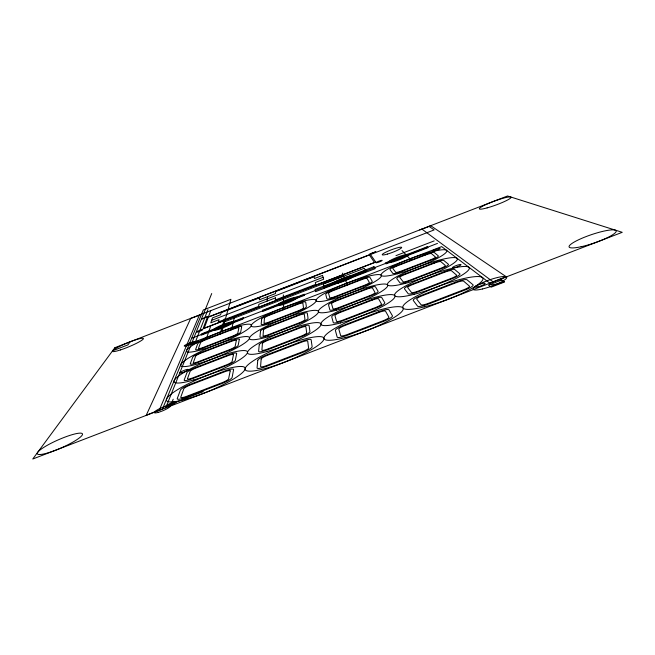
<?xml version="1.0" encoding="UTF-8"?>
<svg xmlns="http://www.w3.org/2000/svg" width="655" height="655" viewBox="0 0 655 655"><rect width="100%" height="100%" fill="white"/><g stroke="black" fill="none" stroke-linecap="round" stroke-linejoin="round"><path stroke-width="0.98" d="M267.142 301.079L267.461 296.666M231.436 329.85L234.588 316.488M221.939 331.373L230.92 299.294L203.304 309.962L162.424 409.146A31.751 5.977 -23.2 0 0 146.171 415.393L190.711 318.387A20.125 2.473 -22 0 0 201.56 314.195M219.998 334.263L224.387 318.862M206.014 339.658L233.982 328.867A5.51 0.811 -22 0 1 238.878 327.852L237.806 333.207A5.649 0.852 -22 0 1 232.328 336.236L203.361 347.412A5.666 0.852 -22.2 0 1 198.49 348.362L200.569 342.63A5.518 0.811 -22.2 0 1 206.014 339.658L210.82 325.666M210.738 310.65L204.221 328.237L374.513 262.499L369.363 254.951M170.554 406.018L173.19 399.214M195.075 342.802L207.938 309.651M165.674 407.893L211.721 293.522M159.173 410.398L199.39 315.039M375.7 262.082L203.058 328.736L207.209 317.577L208.405 316.946L369.69 254.672L370.484 254.508L375.708 262.041M130.034 341.828L127.938 344.882L112.586 350.81M208.331 317.143L434.167 229.921L428.959 226.343M211.655 320.336L323.095 277.311M224.624 321.777L342.401 276.32M395.964 255.647L434.167 240.901M323.906 286.628L365.613 270.531L366.186 271.522L324.2 287.717M191.637 338.267L437.466 243.406M189.287 343.973L441.675 246.607L489.915 283.206A31.915 6.083 -19.6 0 1 506.413 276.86L430.662 225.688A20.239 2.497 -20.5 0 1 419.699 229.93M188.869 344.98L193.913 343.04M163.283 407.05L203.328 391.649M502.082 280.242L500.092 280.643M421.885 229.078L493.215 281.937M401.998 250.554L411.487 260.403M365.326 270.04L364.295 268.272L323.226 284.123L324.348 288.274M342.475 273.151L347.477 285.097M283.353 294.914L283.648 309.717M504.104 281.666A12.551 2.35 -19.6 0 1 490.136 284.475M375.733 251.782L369.985 253.96L375.733 251.782M275.436 297.878L275.387 299.957L315.751 284.368L315.325 282.477L323.644 279.267L322.555 275.395L314.449 278.522L314.056 276.77L275.599 291.614L275.55 293.546L259.372 299.793L259.609 297.796L221.251 312.607L220.579 314.777L212.507 317.888L210.779 322.841L219.057 319.648L218.336 321.973L258.594 306.434L258.848 304.288L275.436 297.878M261.173 358.997L260.575 366.513A6.886 1.269 -22 0 0 266.896 365.457L302.332 351.833A6.878 1.277 -21.6 0 0 308.611 348.042L307.719 341.083A6.665 1.195 -21.6 0 0 301.39 342.246L267.445 355.305A6.665 1.195 -21.9 0 0 261.173 358.997M262.418 343.531L261.894 350.073A6.411 1.105 -21.9 0 0 267.789 349L300.809 336.293A6.411 1.105 -21.5 0 0 306.671 332.838L305.893 326.779A6.222 1.048 -21.5 0 0 299.99 327.942L268.272 340.158A6.222 1.04 -21.8 0 0 262.418 343.531M263.498 329.973L263.04 335.72A6.001 0.966 -21.8 0 0 268.566 334.639L299.474 322.735A6.001 0.974 -21.5 0 0 304.976 319.566L304.297 314.244A5.838 0.917 -21.5 0 0 298.762 315.399L268.992 326.87A5.838 0.917 -21.7 0 0 263.498 329.973M264.456 317.986L264.055 323.079A5.641 0.86 -21.7 0 0 269.254 322.006L298.312 310.798A5.641 0.86 -21.5 0 0 303.486 307.875L302.88 303.167A5.502 0.819 -21.5 0 0 297.673 304.305L269.623 315.12A5.502 0.811 -21.7 0 0 264.456 317.986M262.712 310.241L262.598 311.493L304.469 295.331L304.305 294.193L262.712 310.241M257.767 360.307L257.055 367.873A10.668 1.973 -22 0 0 266.855 366.243L302.397 352.57A10.66 1.981 -21.6 0 0 312.132 346.683L311.141 339.773A10.324 1.859 -21.6 0 0 301.325 341.574L267.486 354.601A10.333 1.85 -21.9 0 0 257.767 360.307M259.233 344.751L258.61 351.342A9.94 1.711 -21.9 0 0 267.756 349.68L300.866 336.932A9.94 1.719 -21.5 0 0 309.954 331.569L309.086 325.551A9.645 1.621 -21.5 0 0 299.933 327.353L268.304 339.536A9.653 1.613 -21.8 0 0 259.233 344.751M260.51 331.119L259.969 336.907A9.309 1.506 -21.8 0 0 268.534 335.237L299.531 323.292A9.301 1.506 -21.5 0 0 308.055 318.379L307.293 313.09A9.047 1.425 -21.5 0 0 298.705 314.883L269.017 326.321A9.055 1.425 -21.7 0 0 260.51 331.119M261.648 319.075L261.165 324.2A8.752 1.326 -21.7 0 0 269.221 322.53L298.352 311.297A8.744 1.335 -21.5 0 0 306.376 306.761L305.697 302.078A8.523 1.269 -21.5 0 0 297.624 303.846L269.655 314.637A8.523 1.261 -21.7 0 0 261.648 319.075M207.627 316.652L201.945 318.944L207.627 316.652M243.161 317.781L242.915 319.083L201.159 335.196L201.683 333.788L243.161 317.781M233.606 369.608L232.124 377.46A10.693 1.965 -22.4 0 1 221.693 383.609L186.274 397.233A10.726 1.949 -22.7 0 1 177.235 398.576L180.42 390.077A10.382 1.834 -22.6 0 1 190.769 384.125L224.493 371.139A10.357 1.842 -22.3 0 1 233.606 369.608M236.66 353.446L235.366 360.291A9.956 1.703 -22.2 0 1 225.672 365.875L192.668 378.582A9.981 1.695 -22.5 0 1 184.186 379.99L186.962 372.589A9.694 1.605 -22.4 0 1 196.59 367.16L228.112 355.018A9.669 1.613 -22.2 0 1 236.66 353.446M239.329 339.282L238.199 345.3A9.317 1.498 -22.1 0 1 229.152 350.409L198.252 362.313A9.342 1.49 -22.4 0 1 190.261 363.771L192.693 357.262A9.08 1.408 -22.3 0 1 201.691 352.275L231.289 340.87A9.064 1.416 -22 0 1 239.329 339.282M241.695 326.771L240.688 332.093A8.761 1.326 -22 0 1 232.206 336.801L203.156 348.002A8.777 1.318 -22.2 0 1 195.608 349.475L197.761 343.711A8.548 1.253 -22.2 0 1 206.202 339.11L234.097 328.351A8.531 1.261 -22 0 1 241.695 326.771M230.2 370.918L228.611 378.811A6.894 1.269 -22.4 0 1 221.881 382.774L186.577 396.357A6.918 1.261 -22.7 0 1 180.739 397.225L183.818 388.767A6.697 1.179 -22.6 0 1 190.499 384.919L224.321 371.901A6.681 1.187 -22.3 0 1 230.2 370.918M233.475 354.674L232.091 361.552A6.427 1.097 -22.2 0 1 225.836 365.154L192.93 377.82A6.444 1.097 -22.5 0 1 187.461 378.737L190.13 371.369A6.255 1.032 -22.4 0 1 196.344 367.864L227.965 355.681A6.239 1.04 -22.2 0 1 233.475 354.674M236.349 340.436L235.129 346.479A6.01 0.966 -22.1 0 1 229.291 349.77L198.481 361.65A6.026 0.958 -22.4 0 1 193.323 362.583L195.673 356.115A5.862 0.909 -22.3 0 1 201.478 352.898L231.158 341.452A5.846 0.917 -22 0 1 236.349 340.436M114.895 347.682L32.75 459.016L622.25 232.32L507.543 195.984L114.895 347.682M373.989 266.7L315.112 289.42L315.587 291.655L375.258 268.624L373.989 266.7M427.085 246.812L385.263 262.95L385.975 263.883L428.075 247.639L427.085 246.812M361.331 279.276L333.28 290.091A8.531 1.269 -21.2 0 0 325.707 294.365L326.91 298.844A8.752 1.335 -21.2 0 0 335.491 296.977L364.704 285.711A8.769 1.335 -20.9 0 0 372.253 281.355L369.887 277.319A8.54 1.269 -20.9 0 0 361.331 279.276M425.218 254.631L397.086 265.48A8.564 1.269 -20.7 0 0 389.954 269.582L392.853 273.422A8.793 1.335 -20.6 0 0 401.949 271.35L431.252 260.06A8.818 1.335 -20.4 0 0 438.326 255.884L434.265 252.494A8.589 1.269 -20.4 0 0 425.218 254.631M361.544 279.669L333.42 290.517A5.502 0.819 -21.2 0 0 328.532 293.276L329.809 297.73A5.649 0.86 -21.2 0 0 335.344 296.519L364.483 285.285A5.658 0.86 -20.9 0 0 369.354 282.477L367.062 278.408A5.51 0.819 -20.9 0 0 361.544 279.669M425.594 254.959L397.389 265.84A5.527 0.819 -20.7 0 0 392.787 268.493L395.759 272.3A5.674 0.86 -20.6 0 0 401.621 270.965L430.851 259.691A5.69 0.86 -20.4 0 0 435.419 257.006L431.424 253.583A5.543 0.819 -20.4 0 0 425.594 254.959M366.325 288.814L336.547 300.293A9.055 1.433 -21.2 0 0 328.532 304.902L329.891 309.962A9.309 1.506 -21.2 0 0 339.044 308.071L370.14 296.085A9.326 1.515 -20.9 0 0 378.123 291.377L375.454 286.816A9.072 1.433 -20.9 0 0 366.325 288.814M434.15 262.671L404.282 274.183A9.096 1.433 -20.6 0 0 396.766 278.604L400.033 282.935A9.35 1.506 -20.6 0 0 409.768 280.815L440.962 268.796A9.383 1.506 -20.3 0 0 448.421 264.293L443.828 260.461A9.129 1.425 -20.3 0 0 434.15 262.671M366.563 289.256L336.703 300.768A5.846 0.925 -21.2 0 0 331.536 303.748L332.977 308.775A6.01 0.974 -21.2 0 0 338.881 307.547L369.887 295.601A6.018 0.974 -20.9 0 0 375.037 292.564L372.449 287.971A5.854 0.925 -20.9 0 0 366.563 289.256M434.568 263.048L404.618 274.592A5.87 0.925 -20.6 0 0 399.771 277.442L403.128 281.74A6.034 0.974 -20.6 0 0 409.408 280.373L440.512 268.394A6.051 0.974 -20.3 0 0 445.318 265.488L440.815 261.623A5.887 0.917 -20.3 0 0 434.568 263.048M371.974 299.605L340.248 311.821A9.653 1.621 -21.2 0 0 331.733 316.832L333.28 322.587A9.94 1.719 -21.2 0 0 343.089 320.672L376.314 307.883A9.956 1.719 -20.9 0 0 384.796 302.757L381.75 297.566A9.669 1.621 -20.9 0 0 371.974 299.605M444.254 271.76L412.421 284.024A9.702 1.621 -20.5 0 0 404.471 288.814L408.196 293.743A9.989 1.719 -20.5 0 0 418.676 291.573L452.007 278.743A10.03 1.719 -20.2 0 0 459.884 273.847L454.652 269.483A9.735 1.621 -20.2 0 0 444.254 271.76M372.245 300.113L340.42 312.369A6.231 1.048 -21.2 0 0 334.926 315.595L336.572 321.327A6.411 1.114 -21.2 0 0 342.901 320.082L376.027 307.334A6.427 1.114 -20.9 0 0 381.497 304.026L378.549 298.795A6.239 1.048 -20.9 0 0 372.245 300.113M444.729 272.185L412.806 284.483A6.255 1.048 -20.5 0 0 407.68 287.578L411.496 292.474A6.444 1.114 -20.5 0 0 418.258 291.074L451.492 278.277A6.468 1.105 -20.2 0 0 456.576 275.116L451.442 270.72A6.28 1.048 -20.2 0 0 444.729 272.185M378.418 311.903L344.464 324.97A10.333 1.859 -21.2 0 0 335.385 330.439L337.161 337.055A10.668 1.981 -21.2 0 0 347.723 335.139L383.396 321.417A10.685 1.981 -20.8 0 0 392.435 315.792L388.939 309.831A10.357 1.859 -20.8 0 0 378.418 311.903M455.774 282.133L421.705 295.241A10.39 1.859 -20.4 0 0 413.272 300.465L417.546 306.139A10.726 1.981 -20.4 0 0 428.886 303.92L464.682 290.149A10.767 1.981 -20 0 0 473.025 284.794L467.015 279.791A10.431 1.859 -20.1 0 0 455.774 282.133M378.721 312.484L344.661 325.592A6.665 1.204 -21.2 0 0 338.807 329.121L340.69 335.696A6.886 1.277 -21.2 0 0 347.502 334.459L383.06 320.778A6.894 1.277 -20.8 0 0 388.898 317.159L385.508 311.15A6.681 1.204 -20.8 0 0 378.721 312.484M456.322 282.616L422.139 295.773A6.706 1.204 -20.4 0 0 416.703 299.147L421.091 304.772A6.918 1.277 -20.4 0 0 428.403 303.339L464.092 289.616A6.951 1.277 -20 0 0 469.471 286.161L463.568 281.11A6.73 1.195 -20.1 0 0 456.322 282.616M501.746 280.004L488.491 285.105L491.144 287.16L504.571 281.994L501.746 280.004M193.168 344.121A4.094 0.589 -22.2 0 0 198.874 341.288A4.094 0.589 -22.2 0 0 193.184 343.007A4.094 0.589 -22.2 0 0 193.168 344.121M387.408 254.075A10.382 1.392 -20.7 0 0 401.662 247.418A10.382 1.392 -20.7 0 0 386.761 251.741A10.382 1.392 -20.7 0 0 387.408 254.075M393.712 261.697A10.988 1.556 -20.7 0 0 408.745 254.607A10.988 1.556 -20.7 0 0 392.91 259.118A10.988 1.556 -20.7 0 0 393.712 261.697M338.586 282.968A10.947 1.556 -21.1 0 0 353.97 275.747A10.947 1.556 -21.1 0 0 338.668 280.053A10.947 1.556 -21.1 0 0 338.586 282.968M282.24 304.772A10.938 1.556 -21.5 0 0 297.386 297.46A10.938 1.556 -21.5 0 0 281.961 301.988A10.938 1.556 -21.5 0 0 282.24 304.772M218.614 329.375A10.955 1.547 -22 0 0 233.614 321.949A10.955 1.547 -22 0 0 218.099 326.698A10.955 1.547 -22 0 0 218.614 329.375M187.469 398.813A42.51 7.655 -22.5 0 0 245.134 368.167A42.51 7.655 -22.5 0 0 184.759 385.59A42.51 7.655 -22.5 0 0 187.469 398.813M266.217 368.274A42.338 7.721 -21.8 0 0 323.938 338.438A42.338 7.721 -21.8 0 0 263.49 354.961A42.338 7.721 -21.8 0 0 266.217 368.274M193.724 379.933A39.627 6.673 -22.3 0 0 247.451 351.907A39.627 6.673 -22.3 0 0 191.064 368.536A39.627 6.673 -22.3 0 0 193.724 379.933M345.136 337.62A42.387 7.754 -21 0 0 403.226 308.521A42.387 7.754 -21 0 0 342.393 324.299A42.387 7.754 -21 0 0 345.136 337.62M267.043 351.481A39.496 6.73 -21.7 0 0 320.999 324.094A39.496 6.73 -21.7 0 0 264.669 339.896A39.496 6.73 -21.7 0 0 267.043 351.481M424.211 306.876A42.673 7.745 -20.2 0 0 482.997 278.432A42.673 7.745 -20.2 0 0 421.492 293.587A42.673 7.745 -20.2 0 0 424.211 306.876M340.526 322.94A39.554 6.747 -21 0 0 394.957 296.134A39.554 6.747 -21 0 0 338.447 311.223A39.554 6.747 -21 0 0 340.526 322.94M414.148 294.308A39.783 6.747 -20.3 0 0 469.316 268.018A39.783 6.747 -20.3 0 0 412.396 282.51A39.783 6.747 -20.3 0 0 414.148 294.308M199.185 363.484A37.114 5.87 -22.2 0 0 249.481 337.669A37.114 5.87 -22.2 0 0 196.582 353.577A37.114 5.87 -22.2 0 0 199.185 363.484M267.789 336.858A37.016 5.911 -21.6 0 0 318.428 311.551A37.016 5.911 -21.6 0 0 265.701 326.673A37.016 5.911 -21.6 0 0 267.789 336.858M336.531 310.142A37.065 5.928 -21 0 0 387.727 285.302A37.065 5.928 -21 0 0 334.967 299.753A37.065 5.928 -21 0 0 336.531 310.142M405.396 283.353A37.27 5.928 -20.4 0 0 457.362 258.913A37.27 5.928 -20.4 0 0 404.405 272.783A37.27 5.928 -20.4 0 0 405.396 283.353M203.992 349.025A34.903 5.199 -22.1 0 0 251.274 325.109A34.903 5.199 -22.1 0 0 201.453 340.338A34.903 5.199 -22.1 0 0 203.992 349.025M268.444 323.996A34.83 5.232 -21.6 0 0 316.168 300.481A34.83 5.232 -21.6 0 0 266.601 314.981A34.83 5.232 -21.6 0 0 268.444 323.996M333.027 298.901A34.879 5.248 -21.1 0 0 381.349 275.747A34.879 5.248 -21.1 0 0 331.88 289.6A34.879 5.248 -21.1 0 0 333.027 298.901M397.724 273.724A35.051 5.248 -20.5 0 0 446.833 250.898A35.051 5.248 -20.5 0 0 397.315 264.186A35.051 5.248 -20.5 0 0 397.724 273.724M186.74 345.725A5.436 0.778 -22.3 0 0 194.322 341.967A5.436 0.778 -22.3 0 0 186.798 344.235A5.436 0.778 -22.3 0 0 186.74 345.725M158.641 412.265A8.851 1.629 -23 0 0 170.587 405.756A8.851 1.629 -23 0 0 158.027 409.465A8.851 1.629 -23 0 0 158.641 412.265M169.129 405.789A5.265 0.966 -22.9 0 0 176.22 401.933A5.265 0.966 -22.9 0 0 168.72 404.143A5.265 0.966 -22.9 0 0 169.129 405.789M182.131 372.728A4.642 0.753 -22.5 0 0 188.337 369.453A4.642 0.753 -22.5 0 0 181.689 371.491A4.642 0.753 -22.5 0 0 182.131 372.728M454.529 267.682A4.659 0.77 -20.1 0 0 461.03 264.645A4.659 0.77 -20.1 0 0 454.374 266.331A4.659 0.77 -20.1 0 0 454.529 267.682M434.306 251.029A4.118 0.598 -20.4 0 0 440.103 248.376A4.118 0.598 -20.4 0 0 434.298 249.923A4.118 0.598 -20.4 0 0 434.306 251.029M477.863 286.906A5.289 0.982 -19.8 0 0 485.167 283.41A5.289 0.982 -19.8 0 0 477.511 285.228A5.289 0.982 -19.8 0 0 477.863 286.906M377.632 262.524A3.275 0.45 -20.8 0 0 382.176 260.403A3.275 0.45 -20.8 0 0 377.517 261.73A3.275 0.45 -20.8 0 0 377.632 262.524M198.26 331.798A3.275 0.45 -22.1 0 0 202.78 329.571A3.275 0.45 -22.1 0 0 198.178 330.988A3.275 0.45 -22.1 0 0 198.26 331.798M482.448 288.978A17.8 3.316 -19.7 0 0 506.724 277.253A17.8 3.316 -19.7 0 0 480.721 283.492A17.8 3.316 -19.7 0 0 482.448 288.978M120.414 349.942A16.76 2.08 -22.5 0 0 143.42 338.578A16.76 2.08 -22.5 0 0 119.906 346.249A16.76 2.08 -22.5 0 0 120.414 349.942M49.248 452.474A24.685 4.29 -23.8 0 0 82.489 434.011A24.685 4.29 -23.8 0 0 47.848 444.982A24.685 4.29 -23.8 0 0 49.248 452.474M581.149 246.722A24.906 4.405 -18.8 0 0 616.249 231.035A24.906 4.405 -18.8 0 0 580.51 238.895A24.906 4.405 -18.8 0 0 581.149 246.722M487.124 207.881A16.915 2.112 -20.1 0 0 511.096 197.36A16.915 2.112 -20.1 0 0 487.353 203.91A16.915 2.112 -20.1 0 0 487.124 207.881"/></g></svg>
